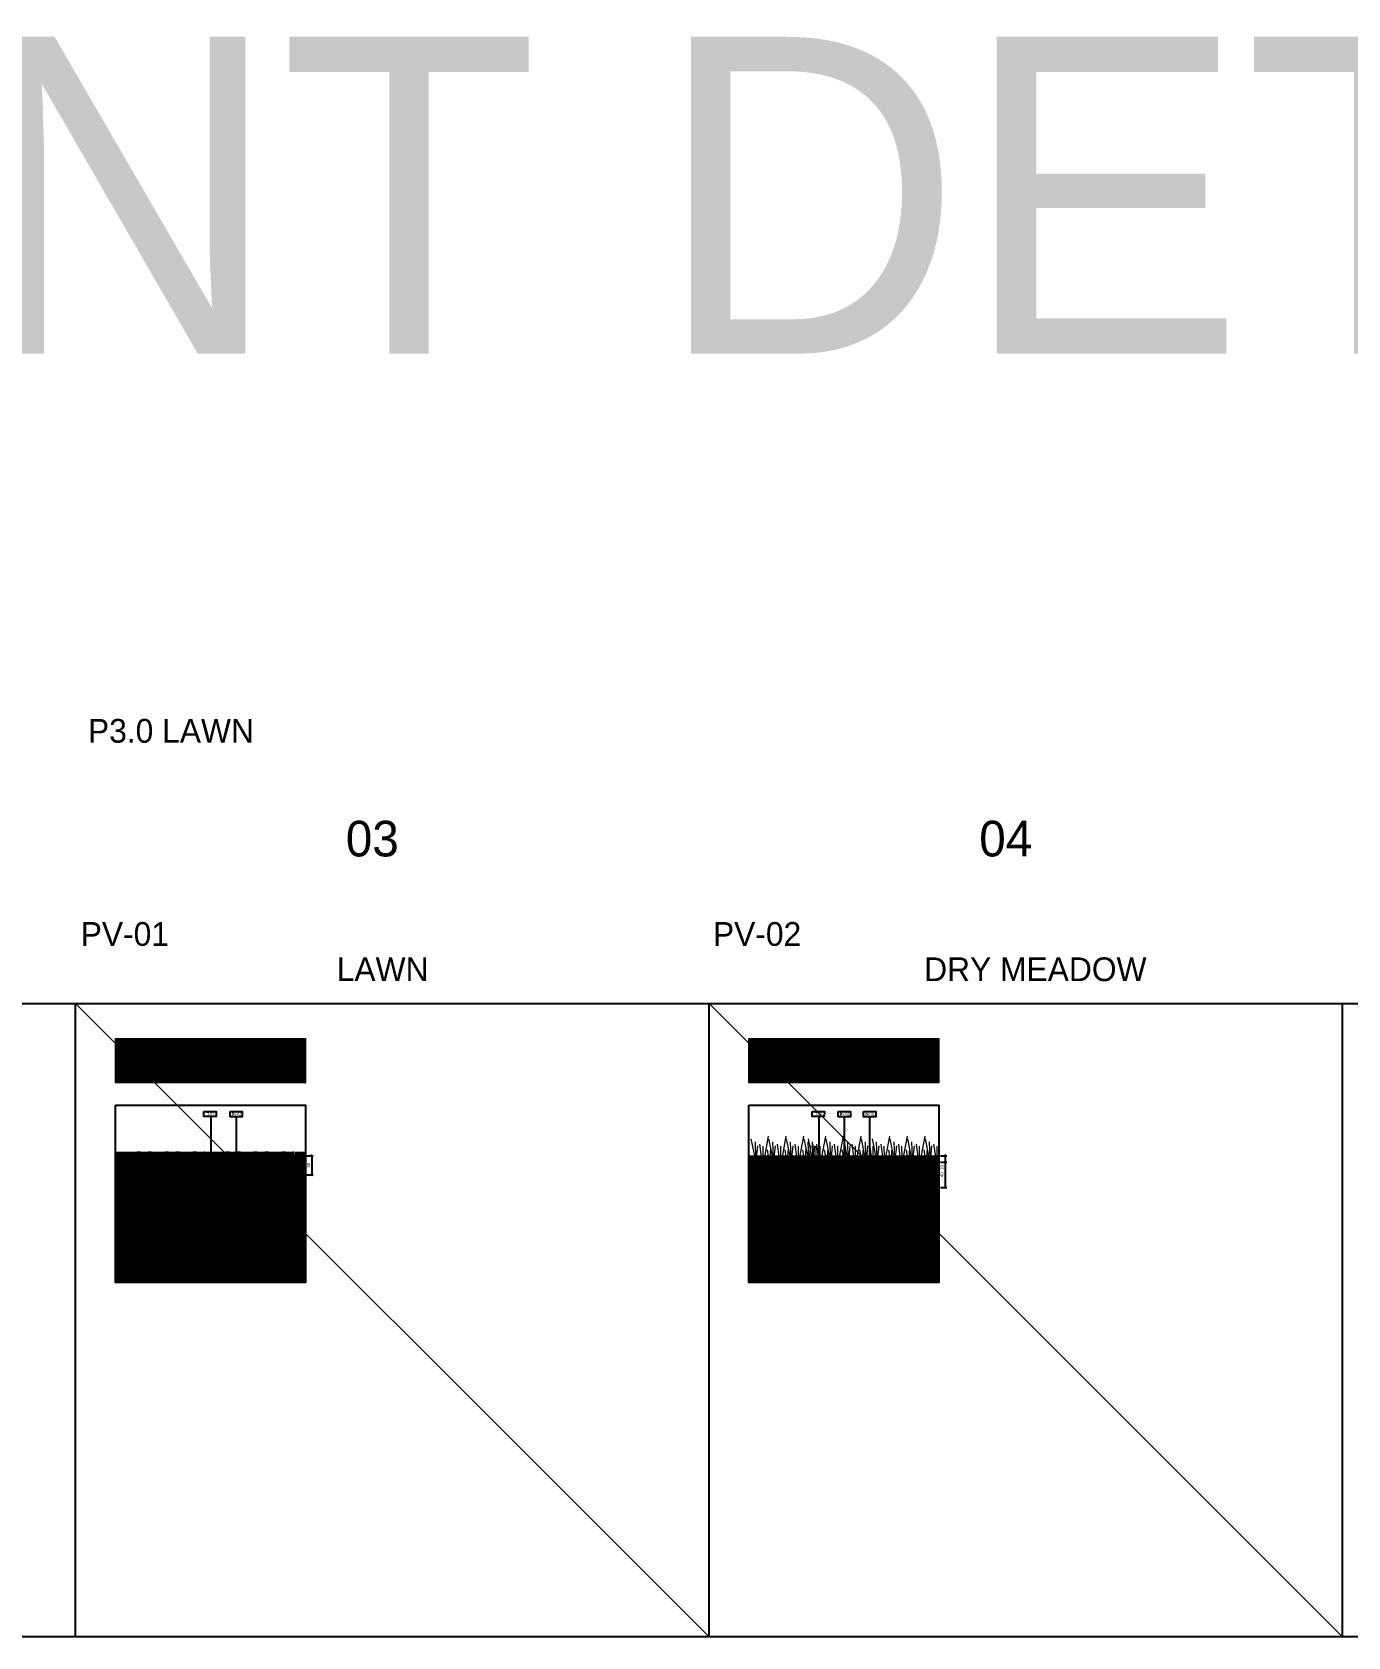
# Model space of a CAD drawing. Header units: metres. Extents: x -325 to 301, y -147 to 149.
# Drawn here: x 190.23 to 211.01, y 123.46 to 148.79 of the extents above; entities that cross this region are included whole.
import ezdxf

# ---------------------------------------------------------------- set-up
doc = ezdxf.new("R2010")
doc.units = ezdxf.units.M
doc.layers.get('Defpoints').update_dxf_attribs({"lineweight": 13})
doc.layers.add('-aux', color=50, linetype='Continuous', plot=False)
doc.layers.add('0-TX-1_25', color=7, linetype='Continuous', true_color=0x3f4f7f)
for name, color, linetype, lineweight, true_color in [('02-L-Joints-Paviment_07_Natural Stone', 7, 'Continuous', 5, 0x998833), ('03-TR-Paviment_03_Lawn', 7, 'Continuous', 5, 0x95c110), ('03-TR-Paviment_04_Dry Meadow', 7, 'Continuous', 5, 0xd8dd88), ('03-TR-Paviment_04_Dry Meadow_2', 7, 'Continuous', 5, 0xe2c75d)]:
    doc.layers.add(name, color=color, linetype=linetype, lineweight=lineweight, true_color=true_color)
for name, color, linetype, lineweight in [('1-CM', 7, 'Continuous', 0), ('2-L-secció', 1, 'Continuous', 0), ('3-TR Seleccionat', 44, 'Continuous', 0), ('3-TR-recebo', 252, 'Continuous', 0)]:
    doc.layers.add(name, color=color, linetype=linetype, lineweight=lineweight)
for name, color, linetype in [('A-KEYPLAN_HATCH', 7, 'Continuous'), ('A_TEXT_2', 7, 'Continuous'), ('EIT_0 Llegenda', 7, 'Continuous'), ('EIT_3 TR terra vegetal', 45, 'Continuous')]:
    doc.layers.add(name, color=color, linetype=linetype)
doc.styles.add('Arial_4', font='arial.ttf', dxfattribs={"height": 1.8})
doc.styles.get("Standard").update_dxf_attribs({"font": 'arial.ttf'})
doc.styles.add('x-llegenda materials$0$ENGRAVERS', font='TT0586M.TTF')
doc.dimstyles.new('ISO-25', dxfattribs={"dimtxt": 0.1, "dimasz": 0.1, "dimexe": 0.1, "dimexo": 0.1, "dimgap": 0.1, "dimtad": 1, "dimdec": 0, "dimlfac": 100, "dimzin": 9, "dimtxsty": 'Standard', "dimblk": 'OBLIQUE', "dimcen": 0.1, "dimadec": 0, "dimazin": 0, "dimtfac": 1, "dimtdec": 0, "dimtmove": 0, "dimatfit": 3, "dimldrblk": 'OBLIQUE', "dimfxl": 1, "dimarcsym": 0})
pattern_1 = [(0, (0, 0), (0, 0.008), []), (90, (0, 0), (-0.008, 5e-19), [])]

# ---------------------------------------------------------------- blocks, each defined once
blk = doc.blocks.new('_Oblique')
at = {"color": 0, "lineweight": -2}
blk.add_line((-0.5, -0.5), (0.5, 0.5), dxfattribs=at)
blk = doc.blocks.new('*D711')
at = {"layer": '0-TX-1_25', "color": 0, "lineweight": -2, "transparency": 16777216}
for p, q in [((194.574, 131.052), (194.674, 131.052)), ((194.649, 131.052), (194.649, 130.752)), ((194.574, 130.752), (194.674, 130.752))]:
    blk.add_line(p, q, dxfattribs=at)
at = {"layer": 'Defpoints', "color": 0, "transparency": 16777216}
for p in [(194.549, 131.052), (194.549, 130.752), (194.649, 130.752)]:
    blk.add_point(p, dxfattribs=at)
at = {"layer": '0-TX-1_25', "color": 0, "lineweight": -2, "transparency": 16777216, "xscale": 0.025, "yscale": 0.025, "zscale": 0.025}
for p, rotation in [((194.649, 131.052), 90), ((194.649, 130.752), 270)]:
    blk.add_blockref('_Oblique', p, dxfattribs=dict(at, rotation=rotation))
at = {"layer": '0-TX-1_25', "color": 0, "transparency": 16777216, "insert": (194.598, 130.902), "char_height": 0.05, "attachment_point": 5, "rotation": 90}
blk.add_mtext('30', dxfattribs=at)
blk = doc.blocks.new('POINT')
at = {"layer": '0-TX-1_25'}
h = blk.add_hatch(dxfattribs=at)
h.set_pattern_fill('ANGLE', color=256)
h.set_pattern_definition([(0, (-83.747, -12.726), (0, 6.985), [5.08, -1.905]), (90, (-83.747, -12.726), (-6.985, 4e-16), [5.08, -1.905])])
edge = h.paths.add_edge_path()
edge.add_arc((0, 0), 0.0075, 0, 360)
h = blk.add_hatch(color=256, dxfattribs=at)
h.dxf.hatch_style = 1
edge = h.paths.add_edge_path()
edge.add_arc((0, 0), 0.0075, 0, 360)
blk.add_circle((0, 0), 0.0075, dxfattribs=at)
blk = doc.blocks.new('hatch keyplan 2')
at = {"layer": 'A-KEYPLAN_HATCH'}
blk.add_lwpolyline([(0, 0.0055), (0.0129, 0.0055), (0.0129, 0), (0, 0)], close=True, dxfattribs=at)
blk = doc.blocks.new('hatch keyplan')
at = {"layer": 'A-KEYPLAN_HATCH'}
blk.add_blockref('hatch keyplan 2', (1.4306, 0.8521), dxfattribs=at)
blk = doc.blocks.new('T-01')
at = {"layer": 'A-KEYPLAN_HATCH'}
blk.add_blockref('hatch keyplan', (-1.4306, -0.8521), dxfattribs=at)
at = {"layer": 'A_TEXT_2', "insert": (-0.0008, 0.0041), "char_height": 0.0025, "attachment_point": 1}
blk.add_mtext_dynamic_manual_height_columns('\\pi0.00405;{\\fArial|b1|i0|c0|p34;T}-01', width=0.014562, gutter_width=0.015, heights=[0], dxfattribs=at)
blk = doc.blocks.new('B-V02')
at = {"layer": 'A-KEYPLAN_HATCH'}
blk.add_blockref('hatch keyplan', (-1.4306, -0.8521), dxfattribs=at)
at = {"layer": 'A_TEXT_2', "insert": (-0.0008, 0.0041), "char_height": 0.0025, "attachment_point": 1}
blk.add_mtext_dynamic_manual_height_columns('\\pi0.00255;{\\fArial|b1|i0|c0|p34;B}V-02', width=0.014562, gutter_width=0.015, heights=[0], dxfattribs=at)
blk = doc.blocks.new('*D712')
at = {"layer": '0-TX-1_25', "color": 0, "lineweight": -2, "transparency": 16777216}
for p, q in [((204.574, 131.052), (204.674, 131.052)), ((204.649, 131.052), (204.649, 130.952)), ((204.574, 130.952), (204.674, 130.952)), ((204.649, 130.952), (204.649, 130.81))]:
    blk.add_line(p, q, dxfattribs=at)
at = {"layer": 'Defpoints', "color": 0, "transparency": 16777216}
for p in [(204.549, 131.052), (204.549, 130.952), (204.649, 130.952)]:
    blk.add_point(p, dxfattribs=at)
at = {"layer": '0-TX-1_25', "color": 0, "lineweight": -2, "transparency": 16777216, "xscale": 0.025, "yscale": 0.025, "zscale": 0.025}
for p, rotation in [((204.649, 131.052), 90), ((204.649, 130.952), 270)]:
    blk.add_blockref('_Oblique', p, dxfattribs=dict(at, rotation=rotation))
at = {"layer": '0-TX-1_25', "color": 0, "transparency": 16777216, "insert": (204.598, 130.868), "char_height": 0.05, "attachment_point": 5, "rotation": 90}
blk.add_mtext('10', dxfattribs=at)
blk = doc.blocks.new('*D713')
at = {"layer": '0-TX-1_25', "color": 0, "lineweight": -2, "transparency": 16777216}
for p, q in [((204.574, 130.952), (204.674, 130.952)), ((204.649, 130.952), (204.649, 130.552)), ((204.574, 130.552), (204.674, 130.552))]:
    blk.add_line(p, q, dxfattribs=at)
at = {"layer": 'Defpoints', "color": 0, "transparency": 16777216}
for p in [(204.549, 130.952), (204.549, 130.552), (204.649, 130.552)]:
    blk.add_point(p, dxfattribs=at)
at = {"layer": '0-TX-1_25', "color": 0, "lineweight": -2, "transparency": 16777216, "xscale": 0.025, "yscale": 0.025, "zscale": 0.025}
for p, rotation in [((204.649, 130.952), 90), ((204.649, 130.552), 270)]:
    blk.add_blockref('_Oblique', p, dxfattribs=dict(at, rotation=rotation))
at = {"layer": '0-TX-1_25', "color": 0, "transparency": 16777216, "insert": (204.598, 130.752), "char_height": 0.05, "attachment_point": 5, "rotation": 90}
blk.add_mtext('40', dxfattribs=at)
blk = doc.blocks.new('B-V01')
at = {"layer": 'A-KEYPLAN_HATCH'}
blk.add_blockref('hatch keyplan', (-1.4306, -0.8521), dxfattribs=at)
at = {"layer": 'A_TEXT_2', "lineweight": 211, "insert": (-0.0008, 0.004), "char_height": 0.002459, "attachment_point": 1, "line_spacing_factor": 0.938532, "style": 'Arial_4'}
blk.add_mtext_dynamic_manual_height_columns('\\pi0.00285;{\\fArial|b1|i0|c0|p34;B}V-01', width=0.014562, gutter_width=0.015, heights=[0], dxfattribs=at)

msp = doc.modelspace()

# ---------------------------------------------------------------- hatches: boundary and pattern name
at = {"layer": '03-TR-Paviment_03_Lawn', "linetype": 'Continuous'}
h = msp.add_hatch(dxfattribs=at)
h.set_pattern_fill('ANSI31', color=256, scale=0.005)
h.paths.add_polyline_path([(194.549, 132.202), (191.549, 132.202), (191.549, 132.902), (194.549, 132.902)])
h = msp.add_hatch(dxfattribs=at)
h.set_pattern_fill('ANSI31', color=256, scale=0.005)
h.paths.add_polyline_path([(204.549, 132.202), (201.549, 132.202), (201.549, 132.902), (204.549, 132.902)])
at = {"layer": '03-TR-Paviment_04_Dry Meadow_2', "ltscale": 2, "transparency": 33554687}
h = msp.add_hatch(dxfattribs=at)
h.set_pattern_fill('CROSS', color=256, scale=0.0025, angle=182.017797)
h.paths.add_polyline_path([(194.549, 132.902), (191.549, 132.902), (191.549, 132.202), (194.549, 132.202)])
h = msp.add_hatch(dxfattribs=at)
h.set_pattern_fill('AR-CONC', color=256, scale=0.0005, angle=182.0178)
h.paths.add_polyline_path([(204.549, 132.902), (201.549, 132.902), (201.549, 132.202), (204.549, 132.202)])
at = {"layer": '3-TR Seleccionat'}
h = msp.add_hatch(dxfattribs=at)
h.set_pattern_fill('ANSI31', color=256, scale=0.002, angle=225, style=0)
h.set_pattern_definition([(270, (20, -4e-13), (0.00635, -1e-18), [])])
h.paths.add_polyline_path([(194.549, 130.752), (191.549, 130.752), (191.549, 129.052), (194.549, 129.052)])
h = msp.add_hatch(dxfattribs=at)
h.set_pattern_fill('ANSI31', color=256, scale=0.002, angle=225, style=0)
h.set_pattern_definition([(270, (30, 0), (0.00635, -1e-18), [])])
h.paths.add_polyline_path([(204.549, 130.552), (201.549, 130.552), (201.549, 129.052), (204.549, 129.052)])
at = {"layer": '3-TR-recebo'}
h = msp.add_hatch(dxfattribs=at)
h.set_pattern_fill('_USER', color=256, scale=0.008, style=0, double=1, pattern_type=0)
h.set_pattern_definition(pattern_1)
h.paths.add_polyline_path([(203.056, 130.952), (203.056, 131.052), (201.549, 131.052), (201.549, 130.952)])
h = msp.add_hatch(dxfattribs=at)
h.set_pattern_fill('_USER', color=256, scale=0.008, style=0, double=1, pattern_type=0)
h.set_pattern_definition(pattern_1)
h.paths.add_polyline_path([(204.549, 130.952), (204.549, 131.052), (203.464, 131.052, -1), (203.449, 131.052), (203.056, 131.052), (203.056, 130.952)])
at = {"layer": 'EIT_3 TR terra vegetal'}
h = msp.add_hatch(dxfattribs=at)
h.set_pattern_fill('_USER', color=256, scale=0.01, angle=45, style=0, double=1, pattern_type=0)
h.set_pattern_definition([(45, (0, 0), (-0.0070710678, 0.0070710678), []), (135, (0, 0), (-0.0070710678, -0.0070710678), [])])
h.paths.add_polyline_path([(194.549, 131.052), (191.549, 131.052), (191.556, 130.752), (194.549, 130.752)])
h = msp.add_hatch(dxfattribs=at)
h.set_pattern_fill('_USER', color=256, scale=0.01, angle=45, style=0, double=1, pattern_type=0)
h.set_pattern_definition([(45, (10, 4e-13), (-0.0070710678, 0.0070710678), []), (135, (10, 4e-13), (-0.0070710678, -0.0070710678), [])])
h.paths.add_polyline_path([(204.549, 130.952), (201.553, 130.952), (201.553, 130.552), (204.546, 130.552)])

# ---------------------------------------------------------------- linework, layer by layer
at = {"layer": '-aux'}
for points in [[(160.922, 133.457), (290.922, 133.457), (290.922, 123.457), (160.922, 123.457)], [(191.549, 131.852), (194.549, 131.852), (194.549, 129.052), (191.549, 129.052)], [(201.549, 131.852), (204.549, 131.852), (204.549, 129.052), (201.549, 129.052)]]:
    msp.add_lwpolyline(points, close=True, dxfattribs=at)
for points in [[(190.922, 123.457), (190.922, 133.457)], [(200.922, 123.457), (200.922, 133.457)], [(210.922, 123.457), (210.922, 133.457)]]:
    msp.add_lwpolyline(points, dxfattribs=at)
at = {"layer": '0-TX-1_25'}
for points in [[(193.056, 131.669), (193.056, 130.685)], [(193.456, 131.669), (193.456, 131.052)], [(202.656, 131.669), (202.656, 130.39)], [(203.056, 131.669), (203.056, 130.806)], [(203.456, 131.669), (203.456, 131.052)]]:
    msp.add_lwpolyline(points, dxfattribs=at)
at = {"layer": '02-L-Joints-Paviment_07_Natural Stone', "color": 244, "true_color": 0x991b1e}
for points in [[(190.922, 133.457), (200.922, 123.457)], [(200.922, 133.457), (210.922, 123.457)]]:
    msp.add_lwpolyline(points, dxfattribs=at)
at = {"layer": '03-TR-Paviment_04_Dry Meadow'}
for p, q in [((191.566, 131.116), (191.577, 131.008)), ((191.583, 131.115), (191.582, 131)), ((191.594, 131.115), (191.596, 131.018)), ((191.607, 131.116), (191.618, 131.009)), ((191.625, 131.116), (191.624, 131)), ((191.635, 131.115), (191.637, 131.018)), ((191.649, 131.116), (191.66, 131.009)), ((191.666, 131.116), (191.665, 131.001)), ((191.684, 131.114), (191.686, 131.017)), ((191.697, 131.115), (191.708, 131.008)), ((191.714, 131.115), (191.714, 131)), ((191.725, 131.114), (191.727, 131.017)), ((191.739, 131.116), (191.75, 131.008)), ((191.756, 131.115), (191.755, 131)), ((191.767, 131.115), (191.769, 131.018)), ((191.78, 131.116), (191.792, 131.008)), ((191.798, 131.115), (191.797, 131)), ((191.809, 131.115), (191.811, 131.018)), ((191.822, 131.116), (191.833, 131.009)), ((191.839, 131.116), (191.839, 131)), ((191.85, 131.115), (191.852, 131.018)), ((191.864, 131.116), (191.875, 131.009)), ((191.881, 131.116), (191.88, 131.001)), ((191.893, 131.121), (191.904, 131.013)), ((191.91, 131.121), (191.909, 131.005)), ((191.921, 131.12), (191.923, 131.023)), ((191.934, 131.121), (191.945, 131.014)), ((191.954, 131.116), (191.965, 131.008)), ((191.971, 131.115), (191.97, 131)), ((191.982, 131.115), (191.984, 131.018)), ((191.996, 131.116), (192.007, 131.009)), ((192.013, 131.116), (192.012, 131)), ((192.024, 131.115), (192.026, 131.018)), ((192.037, 131.116), (192.048, 131.009)), ((192.054, 131.116), (192.054, 131.001)), ((192.066, 131.121), (192.077, 131.013)), ((192.083, 131.121), (192.083, 131.005)), ((192.094, 131.12), (192.096, 131.023)), ((192.108, 131.121), (192.119, 131.014)), ((192.125, 131.114), (192.127, 131.017)), ((192.139, 131.115), (192.15, 131.008)), ((192.156, 131.115), (192.155, 131)), ((192.167, 131.114), (192.169, 131.017)), ((192.181, 131.116), (192.192, 131.008)), ((192.198, 131.115), (192.197, 131)), ((192.209, 131.115), (192.211, 131.018)), ((192.222, 131.116), (192.233, 131.008)), ((192.239, 131.115), (192.239, 131)), ((192.25, 131.115), (192.252, 131.018)), ((192.264, 131.116), (192.275, 131.009)), ((192.281, 131.116), (192.28, 131)), ((192.292, 131.115), (192.294, 131.018)), ((192.306, 131.116), (192.317, 131.009)), ((192.323, 131.116), (192.322, 131.001)), ((192.334, 131.121), (192.346, 131.013)), ((192.352, 131.121), (192.351, 131.005)), ((192.362, 131.12), (192.364, 131.023)), ((192.376, 131.121), (192.387, 131.014)), ((192.396, 131.116), (192.407, 131.008)), ((192.413, 131.115), (192.412, 131)), ((192.424, 131.115), (192.426, 131.018)), ((192.437, 131.116), (192.448, 131.009)), ((192.455, 131.116), (192.454, 131)), ((192.465, 131.115), (192.467, 131.018)), ((192.479, 131.116), (192.49, 131.009)), ((192.496, 131.116), (192.495, 131.001)), ((192.508, 131.121), (192.519, 131.013)), ((192.525, 131.121), (192.524, 131.005)), ((192.536, 131.12), (192.538, 131.023)), ((192.549, 131.121), (192.561, 131.014)), ((192.567, 131.114), (192.569, 131.017)), ((192.581, 131.115), (192.592, 131.008)), ((192.598, 131.115), (192.597, 131)), ((192.609, 131.114), (192.611, 131.017)), ((192.622, 131.116), (192.633, 131.008)), ((192.64, 131.115), (192.639, 131)), ((192.65, 131.115), (192.652, 131.018)), ((192.664, 131.116), (192.675, 131.008)), ((192.681, 131.115), (192.681, 131)), ((192.692, 131.115), (192.694, 131.018)), ((192.706, 131.116), (192.717, 131.009)), ((192.723, 131.116), (192.722, 131)), ((192.734, 131.115), (192.736, 131.018)), ((192.747, 131.116), (192.758, 131.009)), ((192.765, 131.116), (192.764, 131.001)), ((192.776, 131.121), (192.787, 131.013)), ((192.793, 131.121), (192.793, 131.005)), ((192.804, 131.12), (192.806, 131.023)), ((192.818, 131.121), (192.829, 131.014)), ((192.837, 131.116), (192.849, 131.008)), ((192.855, 131.115), (192.854, 131)), ((192.865, 131.115), (192.867, 131.018)), ((192.879, 131.116), (192.89, 131.009)), ((192.896, 131.116), (192.896, 131)), ((192.907, 131.115), (192.909, 131.018)), ((192.921, 131.116), (192.932, 131.009)), ((192.938, 131.116), (192.937, 131.001)), ((192.949, 131.121), (192.961, 131.013)), ((192.973, 131.116), (192.984, 131.008)), ((192.99, 131.115), (192.99, 131)), ((193.001, 131.115), (193.003, 131.018)), ((193.015, 131.116), (193.026, 131.009)), ((193.032, 131.116), (193.031, 131)), ((193.043, 131.115), (193.045, 131.018)), ((193.056, 131.116), (193.068, 131.009)), ((193.074, 131.116), (193.073, 131.001)), ((193.091, 131.114), (193.093, 131.017)), ((193.105, 131.115), (193.116, 131.008)), ((193.122, 131.115), (193.121, 131)), ((193.133, 131.114), (193.135, 131.017)), ((193.146, 131.116), (193.158, 131.008)), ((193.164, 131.115), (193.163, 131)), ((193.174, 131.115), (193.176, 131.018)), ((193.188, 131.116), (193.199, 131.008)), ((193.205, 131.115), (193.205, 131)), ((193.216, 131.115), (193.218, 131.018)), ((193.23, 131.116), (193.241, 131.009)), ((193.247, 131.116), (193.246, 131)), ((193.258, 131.115), (193.26, 131.018)), ((193.271, 131.116), (193.283, 131.009)), ((193.289, 131.116), (193.288, 131.001)), ((193.3, 131.121), (193.311, 131.013)), ((193.317, 131.121), (193.317, 131.005)), ((193.328, 131.12), (193.33, 131.023)), ((193.342, 131.121), (193.353, 131.014)), ((193.361, 131.116), (193.373, 131.008)), ((193.379, 131.115), (193.378, 131)), ((193.389, 131.115), (193.391, 131.018)), ((193.403, 131.116), (193.414, 131.009)), ((193.42, 131.116), (193.42, 131)), ((193.431, 131.115), (193.433, 131.018)), ((193.445, 131.116), (193.456, 131.009)), ((193.462, 131.116), (193.461, 131.001)), ((193.473, 131.121), (193.485, 131.013)), ((193.491, 131.121), (193.49, 131.005)), ((193.502, 131.12), (193.504, 131.023)), ((193.515, 131.121), (193.526, 131.014)), ((193.533, 131.114), (193.535, 131.017)), ((193.546, 131.115), (193.558, 131.008)), ((193.564, 131.115), (193.563, 131)), ((193.574, 131.114), (193.577, 131.017)), ((193.588, 131.116), (193.599, 131.008)), ((193.605, 131.115), (193.605, 131)), ((193.616, 131.115), (193.618, 131.018)), ((193.63, 131.116), (193.641, 131.008)), ((193.647, 131.115), (193.646, 131)), ((193.658, 131.115), (193.66, 131.018)), ((193.671, 131.116), (193.683, 131.009)), ((193.689, 131.116), (193.688, 131)), ((193.7, 131.115), (193.702, 131.018)), ((193.713, 131.116), (193.724, 131.009)), ((193.73, 131.116), (193.73, 131.001)), ((193.742, 131.121), (193.753, 131.013)), ((193.759, 131.121), (193.758, 131.005)), ((193.77, 131.12), (193.772, 131.023)), ((193.784, 131.121), (193.795, 131.014)), ((193.803, 131.116), (193.814, 131.008)), ((193.82, 131.115), (193.82, 131)), ((193.831, 131.115), (193.833, 131.018)), ((193.845, 131.116), (193.856, 131.009)), ((193.862, 131.116), (193.861, 131)), ((193.873, 131.115), (193.875, 131.018)), ((193.886, 131.116), (193.898, 131.009)), ((193.904, 131.116), (193.903, 131.001)), ((193.915, 131.121), (193.926, 131.013)), ((193.932, 131.121), (193.932, 131.005)), ((193.943, 131.12), (193.945, 131.023)), ((193.957, 131.121), (193.968, 131.014)), ((193.975, 131.114), (193.977, 131.017)), ((193.988, 131.115), (193.999, 131.008)), ((194.005, 131.115), (194.005, 131)), ((194.016, 131.114), (194.018, 131.017)), ((194.03, 131.116), (194.041, 131.008)), ((194.047, 131.115), (194.046, 131)), ((194.058, 131.115), (194.06, 131.018)), ((194.071, 131.116), (194.083, 131.008)), ((194.089, 131.115), (194.088, 131)), ((194.1, 131.115), (194.102, 131.018)), ((194.113, 131.116), (194.124, 131.009)), ((194.13, 131.116), (194.13, 131)), ((194.141, 131.115), (194.143, 131.018)), ((194.155, 131.116), (194.166, 131.009)), ((194.172, 131.116), (194.171, 131.001)), ((194.184, 131.121), (194.195, 131.013)), ((194.201, 131.121), (194.2, 131.005)), ((194.212, 131.12), (194.214, 131.023)), ((194.225, 131.121), (194.236, 131.014)), ((194.245, 131.116), (194.256, 131.008)), ((194.262, 131.115), (194.261, 131)), ((194.273, 131.115), (194.275, 131.018)), ((194.287, 131.116), (194.298, 131.009)), ((194.304, 131.116), (194.303, 131)), ((194.315, 131.115), (194.317, 131.018)), ((194.328, 131.116), (194.339, 131.009)), ((194.345, 131.116), (194.345, 131.001)), ((194.357, 131.121), (194.368, 131.013)), ((194.381, 131.116), (194.392, 131.008)), ((194.398, 131.115), (194.397, 131)), ((194.409, 131.115), (194.411, 131.018)), ((194.422, 131.116), (194.433, 131.009)), ((194.44, 131.116), (194.439, 131)), ((194.45, 131.115), (194.452, 131.018)), ((194.464, 131.116), (194.475, 131.009)), ((194.481, 131.116), (194.481, 131.001)), ((194.499, 131.114), (194.501, 131.017)), ((194.512, 131.115), (194.523, 131.008)), ((194.529, 131.115), (194.529, 131)), ((194.54, 131.114), (194.542, 131.017))]:
    msp.add_line(p, q, dxfattribs=at)
for points in [[(201.583, 131.322), (201.642, 131.027)], [(201.647, 131.27), (201.654, 131.022)], [(201.716, 131.237), (201.743, 131.037)], [(201.857, 131.36), (201.795, 131.03)], [(201.862, 131.322), (201.921, 131.027)], [(201.925, 131.27), (201.932, 131.022)], [(201.995, 131.237), (202.022, 131.037)], [(202.136, 131.36), (202.074, 131.03)], [(202.141, 131.322), (202.2, 131.027)], [(202.204, 131.27), (202.211, 131.022)], [(202.274, 131.237), (202.301, 131.037)], [(202.415, 131.36), (202.352, 131.03)], [(202.419, 131.322), (202.479, 131.027)], [(202.483, 131.27), (202.49, 131.022)], [(202.486, 131.322), (202.545, 131.027)], [(202.549, 131.27), (202.556, 131.022)], [(202.553, 131.237), (202.579, 131.037)], [(202.619, 131.237), (202.646, 131.037)], [(202.76, 131.36), (202.697, 131.03)], [(202.764, 131.322), (202.824, 131.027)], [(202.828, 131.27), (202.835, 131.022)], [(202.898, 131.237), (202.924, 131.037)], [(203.038, 131.36), (202.976, 131.03)], [(203.043, 131.322), (203.102, 131.027)], [(203.107, 131.27), (203.114, 131.022)], [(203.176, 131.237), (203.203, 131.037)], [(203.317, 131.36), (203.255, 131.03)], [(203.322, 131.322), (203.381, 131.027)], [(203.386, 131.27), (203.393, 131.022)], [(203.455, 131.237), (203.482, 131.037)], [(203.498, 131.322), (203.557, 131.027)], [(203.561, 131.27), (203.568, 131.022)], [(203.631, 131.237), (203.658, 131.037)], [(203.772, 131.36), (203.709, 131.03)], [(203.776, 131.322), (203.836, 131.027)], [(203.84, 131.27), (203.847, 131.022)], [(203.91, 131.237), (203.936, 131.037)], [(204.051, 131.36), (203.988, 131.03)], [(204.055, 131.322), (204.115, 131.027)], [(204.119, 131.27), (204.126, 131.022)], [(204.189, 131.237), (204.215, 131.037)], [(204.329, 131.36), (204.267, 131.03)], [(204.334, 131.322), (204.393, 131.027)], [(204.398, 131.27), (204.405, 131.022)], [(204.467, 131.237), (204.494, 131.037)], [(201.685, 131.207), (201.667, 131.027)], [(201.769, 131.204), (201.769, 131.031)], [(201.838, 131.145), (201.856, 131.042)], [(201.893, 131.161), (201.882, 131.038)], [(201.964, 131.207), (201.946, 131.027)], [(202.047, 131.204), (202.048, 131.031)], [(202.117, 131.145), (202.135, 131.042)], [(202.171, 131.161), (202.16, 131.038)], [(202.243, 131.207), (202.225, 131.027)], [(202.326, 131.204), (202.327, 131.031)], [(202.396, 131.145), (202.413, 131.042)], [(202.45, 131.161), (202.439, 131.038)], [(202.522, 131.207), (202.504, 131.027)], [(202.588, 131.207), (202.57, 131.027)], [(202.605, 131.204), (202.606, 131.031)], [(202.671, 131.204), (202.672, 131.031)], [(202.741, 131.145), (202.758, 131.042)], [(202.795, 131.161), (202.784, 131.038)], [(202.867, 131.207), (202.849, 131.027)], [(202.95, 131.204), (202.951, 131.031)], [(203.02, 131.145), (203.037, 131.042)], [(203.074, 131.161), (203.063, 131.038)], [(203.146, 131.207), (203.127, 131.027)], [(203.229, 131.204), (203.229, 131.031)], [(203.298, 131.145), (203.316, 131.042)], [(203.353, 131.161), (203.342, 131.038)], [(203.424, 131.207), (203.406, 131.027)], [(203.508, 131.204), (203.508, 131.031)], [(203.6, 131.207), (203.582, 131.027)], [(203.683, 131.204), (203.684, 131.031)], [(203.753, 131.145), (203.77, 131.042)], [(203.807, 131.161), (203.796, 131.038)], [(203.879, 131.207), (203.861, 131.027)], [(203.962, 131.204), (203.963, 131.031)], [(204.032, 131.145), (204.049, 131.042)], [(204.086, 131.161), (204.075, 131.038)], [(204.158, 131.207), (204.139, 131.027)], [(204.241, 131.204), (204.241, 131.031)], [(204.31, 131.145), (204.328, 131.042)], [(204.365, 131.161), (204.354, 131.038)], [(204.436, 131.207), (204.418, 131.027)], [(204.52, 131.204), (204.52, 131.031)]]:
    msp.add_lwpolyline(points, dxfattribs=at)
at = {"layer": '1-CM'}
for points in [[(191.549, 131.052), (194.549, 131.052)], [(201.549, 131.052), (204.549, 131.052)], [(191.549, 130.752), (194.549, 130.752)], [(201.549, 130.952), (204.549, 130.952)], [(201.549, 130.552), (204.549, 130.552)]]:
    msp.add_lwpolyline(points, dxfattribs=at)
at = {"layer": '2-L-secció'}
for p, q in [((191.549, 131.052), (191.549, 129.052)), ((194.549, 131.052), (194.549, 129.052)), ((201.549, 131.052), (201.549, 129.052)), ((204.549, 131.052), (204.549, 129.052))]:
    msp.add_line(p, q, dxfattribs=at)
for points in [[(191.549, 132.902), (194.549, 132.902), (194.549, 132.202), (191.549, 132.202)], [(201.549, 132.902), (204.549, 132.902), (204.549, 132.202), (201.549, 132.202)]]:
    msp.add_lwpolyline(points, close=True, dxfattribs=at)

# ---------------------------------------------------------------- block references
at = {"layer": '0-TX-1_25', "xscale": 15, "yscale": 15, "zscale": 15, "rotation": 359.9589107450755}
for p in [(192.948, 131.67), (202.548, 131.67)]:
    msp.add_blockref('T-01', p, dxfattribs=at)
at = {"layer": '0-TX-1_25', "xscale": 15, "yscale": 15, "zscale": 15}
for name, p in [('B-V02', (193.36, 131.669)), ('B-V02', (202.96, 131.669)), ('B-V01', (203.36, 131.669))]:
    msp.add_blockref(name, p, dxfattribs=at)
at = {"layer": '0-TX-1_25'}
for p in [(193.456, 131.052), (203.456, 131.052), (203.056, 130.806), (193.056, 130.685)]:
    msp.add_blockref('POINT', p, dxfattribs=at)

# ---------------------------------------------------------------- texts
at = {"layer": 'EIT_0 Llegenda', "attachment_point": 1, "style": 'x-llegenda materials$0$ENGRAVERS'}
for s, insert, char_height, width in [('PAVEMENT DETAILS', (161.449, 148.716), 5, 112.20229), ('03', (195.187, 136.34), 0.5625, 28.81515), ('04', (205.187, 136.34), 0.5625, 28.81515), ('LAWN', (195.044, 134.184), 0.375, 19.2101), ('DRY MEADOW', (204.318, 134.184), 0.375, 19.2101)]:
    msp.add_mtext(s, dxfattribs=dict(at, insert=insert, char_height=char_height, width=width))
at = {"layer": 'EIT_0 Llegenda', "color": 244, "true_color": 0x991b1e, "char_height": 0.375, "width": 19.2101, "attachment_point": 1, "style": 'x-llegenda materials$0$ENGRAVERS'}
for s, insert in [('P3.0 LAWN', (191.117, 137.948)), ('PV-01', (191.002, 134.741)), ('PV-02', (200.983, 134.741))]:
    msp.add_mtext(s, dxfattribs=dict(at, insert=insert))

# ---------------------------------------------------------------- dimensions: what is measured, and where the dimension line sits
at = {"layer": '0-TX-1_25'}
for base, p1, p2, picture, middle in [((194.649, 130.752), (194.549, 131.052), (194.549, 130.752), '*D711', (194.598, 130.902)), ((204.649, 130.952), (204.549, 131.052), (204.549, 130.952), '*D712', (204.598, 130.868)), ((204.649, 130.552), (204.549, 130.952), (204.549, 130.552), '*D713', (204.598, 130.752))]:
    dim = msp.add_linear_dim(base=base, p1=p1, p2=p2, angle=90, dimstyle='ISO-25', override={"dimtxt": 0.05, "dimasz": 0.025, "dimexe": 0.025, "dimexo": 0.025, "dimgap": 0.025, "dimblk1": 'Oblique', "dimblk2": 'Oblique', "dimsah": 1, "dimfxl": 0.1, "dimfxlon": 1, "dimarcsym": 1}, dxfattribs=at)
    dim.commit()
    dim.dimension.update_dxf_attribs({"geometry": picture, "text_midpoint": middle})

doc.saveas('drawing.dxf')
